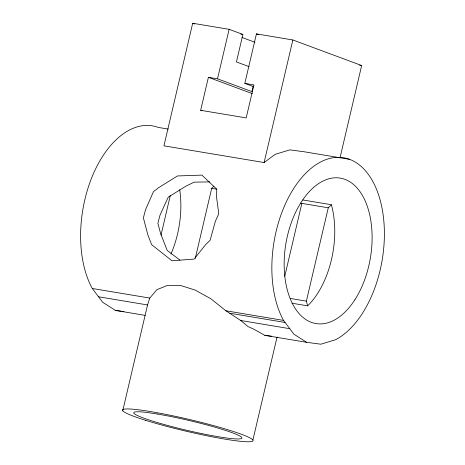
<?xml version="1.0" encoding="UTF-8"?>
<svg xmlns="http://www.w3.org/2000/svg" width="465" height="465" viewBox="0 0 465 465"><rect width="100%" height="100%" fill="white"/><g stroke="black" fill="none" stroke-linecap="round" stroke-linejoin="round"><path stroke-width="0.7" d="M249.077 66.646L236.429 61.944L242.875 34.445L229.117 29.33L192.69 23.25L163.942 145.824L264.114 162.541L275.158 154.339L289.852 149.864L304.046 151.747L349.575 159.35M161.006 235.151L170.289 195.55M122.743 410.723L147.55 304.953L149.8 298.071L156.897 289.672L167.359 285.458L180.461 285.44L195.207 290.102L210.703 298.652L225.891 310.771L240.748 320.507L247.932 326.529L253.971 329.272L264.852 335.346L306.662 342.321L320.856 344.21L335.55 339.735A94.36 54.835 -80.5 0 0 381.765 206.838A94.36 54.835 -80.5 0 0 302.064 177.217A94.36 54.835 -80.5 0 0 283.528 320.397L293.927 334.201L306.662 342.321M202.013 110.809L200.659 110.31L208.401 77.306L217.51 78.829L251.908 91.611L253.198 86.112M217.51 78.829L229.117 29.33M195.283 258.348L211.697 188.348L213.929 186.157M253.594 86.647L244.828 83.386L256.436 33.887L292.863 39.967L361.665 65.536L340.02 157.821M264.114 162.541L292.863 39.967M284.772 276.222L301.855 203.391M252.902 440.006L277.047 337.049M291.939 303.221L307.673 305.848L306.371 301.134L328.267 207.803L331.388 204.734L302.785 199.962M209.698 181.873L194.132 182.158L185.901 186.157L168.231 197.16L160.03 215.103L157.873 223.223L160.501 233.192L167.202 250.461L179.938 260.075M264.852 335.346L271.723 336.207M168.301 129.096L158.338 127.433A94.36 54.835 -80.5 0 0 92.186 176.566A94.36 54.835 -80.5 0 0 92.285 288.486L102.689 302.291L115.425 310.411L121.098 311.166M122.522 311.352L123.94 311.544M240.742 34.085L242.875 34.445M359.521 65.181L361.665 65.536M244.828 83.386L253.937 84.909L246.194 117.907L200.659 110.31M211.697 188.348L216.696 189.179M300.425 203.153L328.267 207.803M290.672 298.518L306.371 301.134M92.285 288.486L149.8 298.071M225.891 310.771L283.528 320.397M229.733 313.224L285.08 322.46M98.534 296.775L147.55 304.953M240.748 320.507L289.771 328.685M115.425 310.411L145.185 315.38M256.436 33.887L258.401 34.619M242.05 37.491L254.907 42.274M192.69 23.25L194.713 24M208.401 77.306L252.35 93.645M331.388 204.734A73.743 42.856 -80.5 0 1 307.673 305.848M179.734 189.836A73.743 42.856 -80.5 0 1 170.957 254.041M216.742 189.174L216.58 197.329L218.782 213.697L215.342 221.363L210.128 240.295L205.588 244.7L194.114 259.069L171.986 260.784L151.648 244.677L147.922 235.081L143.383 217.841L145.539 209.715L153.444 191.667L158.652 187.662L177.444 175.956L201.915 175.113L216.742 189.174M157.176 413.972L146.667 412.438A55.591 5.039 13.2 0 0 168.847 425.8A55.591 5.039 13.2 0 0 241.951 438.001A55.591 5.039 13.2 0 0 169.766 416.291L157.176 413.972M354.946 299.669A73.743 42.856 -80.5 0 0 344.891 179.339A73.743 42.856 -80.5 0 0 284.528 273.501A73.743 42.856 -80.5 0 0 354.946 299.669M145.411 420.25A67.036 6.074 13.2 0 0 252.001 441.425A67.036 6.074 13.2 0 0 166.052 414.42A67.036 6.074 13.2 0 0 145.411 420.25"/></g></svg>
